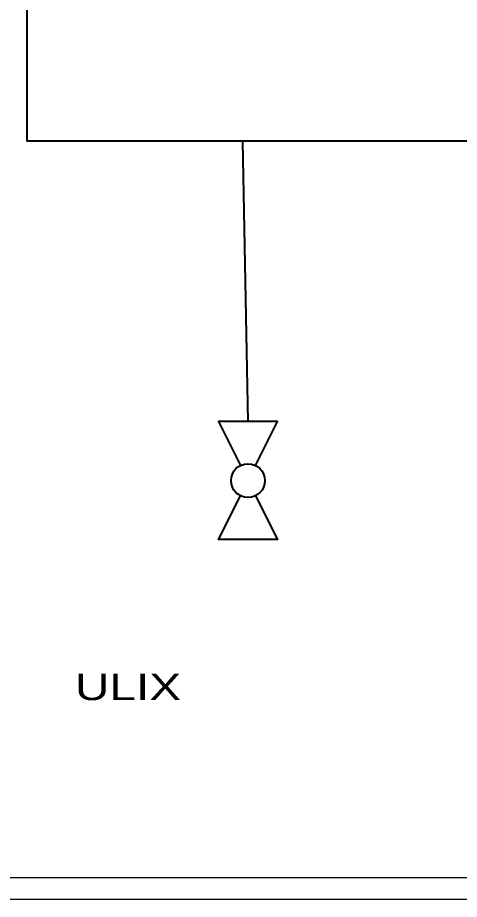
# Model space of a CAD drawing. Header units: millimetres. Extents: x 256 to 2599, y 626 to 1192.
# Drawn here: x 1846.3 to 1928.2, y 626 to 789.4 of the extents above; entities that cross this region are included whole.
import ezdxf

# ---------------------------------------------------------------- set-up
doc = ezdxf.new("R2010")
doc.units = ezdxf.units.MM
doc.layers.add('Aria compressa', color=140, linetype='Continuous')
doc.layers.add('L8-TESTI', color=1, linetype='Continuous')
doc.styles.add('PNP_LTYPE', font='txt.shx')
doc.styles.get("Standard").update_dxf_attribs({"font": 'arial.ttf'})
doc.linetypes.add('ISO-GENERAL', pattern='A,5,["/",PNP_LTYPE,S=1.5,R=0,X=0,Y=-0.75],-0.0001', length=5.0001)

msp = doc.modelspace()

# ---------------------------------------------------------------- linework, layer by layer
at = {"lineweight": 20}
for points in [[(1757.73, 625.96), (1757.73, 1159.96), (2598.73, 1159.96), (2598.73, 625.96)], [(1772.35, 629.96), (1772.35, 1155.96), (2594.73, 1155.96), (2594.73, 629.96)]]:
    msp.add_lwpolyline(points, close=True, dxfattribs=at)
for points in [[(1890.43, 706.4), (1894.49, 714.52), (1883.55, 714.52), (1887.61, 706.4)], [(1890.43, 700.77), (1894.49, 692.65), (1883.55, 692.65), (1887.61, 700.77)]]:
    msp.add_lwpolyline(points)
msp.add_circle((1889.02, 703.59), 3.14)
at = {"layer": 'Aria compressa', "linetype": 'ISO-GENERAL'}
for p, q in [((1848.02, 1105.79), (1848.02, 766.5)), ((1943.41, 766.5), (1848.02, 766.5)), ((1888.02, 766.48), (1889.02, 714.52))]:
    msp.add_line(p, q, dxfattribs=at)

# ---------------------------------------------------------------- texts
at = {"layer": 'L8-TESTI', "color": 3, "insert": (1864.34, 665.3), "char_height": 4.875, "attachment_point": 5}
msp.add_mtext('\\A1;\\pxi-3,l4,t4;{\\W1.3;\\C7;ULIX }', dxfattribs=at)

doc.saveas('drawing.dxf')
